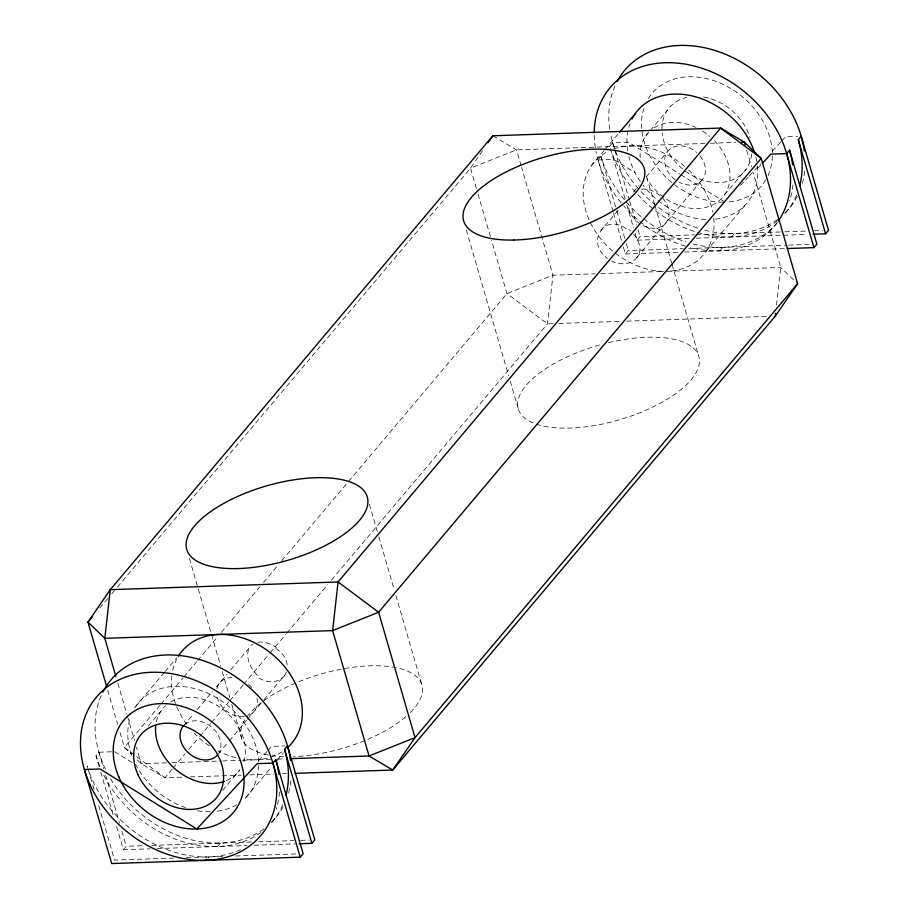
<?xml version="1.0" encoding="UTF-8"?>
<svg xmlns="http://www.w3.org/2000/svg" width="909" height="909" viewBox="0 0 909 909"><rect width="100%" height="100%" fill="white"/><g stroke="black" fill="none" stroke-linecap="round" stroke-linejoin="round"><path stroke-width="0.68" stroke-dasharray="4.54 3.41" d="M776.536 305.004L780.751 267.485L753.038 172.085M482.474 150.814L470.521 168.176L115.409 589.509M246.169 797.204L271.564 766.969M277.006 760.492L283.358 752.936M99.854 607.973L108.091 598.202M111.75 593.861L114.5 590.6M135.884 706.202L164.12 672.705M165.029 671.626L176.869 657.571M591.316 165.836L604.076 150.701M604.985 149.621L618.643 133.407M99.183 766.582L96.024 755.686L98.933 752.22L113.341 751.732M613.132 211.763L598.088 159.973L601.008 156.507A107.444 83.31 40.1 0 0 685.977 241.93M609.746 146.133L612.666 142.679L628.38 142.145L679.591 173.914M160.075 705.123L124.385 747.471L131.316 754.152M160.995 704.032L182.959 677.978M183.868 676.887L196.685 661.684M197.605 660.604L217.74 636.709M221.398 632.369L259.838 586.76M263.496 582.419L278.143 565.034M281.801 560.694L347.692 482.509M348.613 481.418L506.949 293.562L552.945 275.2L595.134 273.779M148.326 726.075L161.086 710.94M645.663 135.986L649.31 131.657M650.219 130.578L667.524 110.046M183.493 725.916L193.503 714.031M197.151 709.713L212.638 691.34M216.274 687.011L227.114 674.16M230.704 669.888L248.702 648.537A22.214 15.453 36.5 0 1 252.986 644.015M618.131 210.218L601.031 230.5A22.214 19.396 19.8 0 0 607.61 258.304M633.459 192.026L638.925 185.55M646.208 176.903L667.161 152.042M172.233 769.071L164.915 777.752L141.236 763.696L135.282 757.97M173.153 767.98L185.05 753.868M188.708 749.516L198.776 737.574M199.696 736.495L210.672 723.462M211.592 722.371L228.977 701.737M229.897 700.657L242.703 685.454M243.623 684.363L269.246 653.957M270.166 652.878L285.721 634.414M286.642 633.323L327.819 584.464M331.478 580.112L547.479 323.843L552.945 275.2L521.664 167.54M116.613 826.554L123.34 849.722L126.26 846.256L144.542 845.643M623.426 247.191L625.415 254.009L628.324 250.543L683.193 248.691M635.096 233.363L637.073 240.169L639.981 236.715L694.851 234.852M218.399 753.766L228.42 741.88M229.329 740.801L246.634 720.258M247.543 719.178L262.928 700.93M263.837 699.862L284.528 675.307M636.857 257.27L702.987 178.812M222.591 790.364L239.896 769.821A49.245 38.189 40.1 0 1 224.421 781.422M724.473 194.867L746.334 168.926M207.956 857.982L208.865 856.903M217.603 846.529L220.523 843.063M719.678 250.816L722.587 247.362M731.336 236.976L734.256 233.522M271.893 821.906L276.256 816.725M784.74 213.41L789.989 207.184M705.952 251.475L745.323 204.957M740.517 185.527L748.209 177.198M749.175 176.153L760.708 163.665M772.241 151.167L780.751 141.952M781.706 140.929L785.49 136.827L797.273 136.43M757.663 168.46L761.447 164.37M258.508 760.719L267.03 751.493M267.973 750.47L271.757 746.369L284.847 745.925M704.952 143.44L516.517 149.826L470.521 168.176L476.464 188.618M710.577 143.247L735.892 142.395M598.088 159.973L613.802 159.439L635.039 172.619M696.26 234.806L783.49 231.852M784.899 231.806L807.408 231.045M814.453 230.806L822.895 230.522M637.073 240.169L690.533 238.363M696.158 238.169L807.317 234.408M688.829 248.498L787.308 245.169M788.717 245.112L811.226 244.351M625.415 254.009L678.875 252.191M684.5 252.009L785.808 248.577M600.758 273.586L664.036 271.439M666.854 271.348L780.751 267.485L797.602 283.71M553.138 323.649L547.479 323.843L506.949 293.562L491.508 240.408M558.796 323.456L621.052 321.343M626.71 321.161L766.798 316.412M166.54 762.844L141.236 763.696L136.475 747.346M172.165 762.651L221.387 760.992M222.796 760.935L241.078 760.322M242.476 760.276L270.609 759.322M277.631 759.083L284.665 758.845M181.891 777.184L164.915 777.752L135.646 755.89M190.379 776.888L241.317 775.172M249.816 774.877L273.87 774.07M282.358 773.775L286.596 773.639M151.576 845.404L251.475 842.018M258.508 841.779L293.687 840.586M300.72 840.348L309.162 840.064M123.34 849.722L150.076 848.813M157.109 848.574L247.157 845.518M254.19 845.279L294.993 843.904M173.687 858.085L114.591 860.096L98.365 804.215M186.356 857.664L222.932 856.426M235.59 855.994L296.095 853.949M492.837 135.771L516.517 149.826L521.266 166.177M680.784 174.664L723.95 201.434M114.648 751.686L135.884 764.867A71.629 55.54 40.1 0 0 185.391 807.556M134.521 755.049L124.385 747.471L119.238 729.757M746.698 150.28L751.459 166.631M646.651 176.96L654.571 204.218M654.969 205.582L671.603 262.815M671.99 264.178L698.521 355.487M612.666 142.679L629.289 199.923M629.687 201.287L636.425 224.455M638.004 229.897L639.981 236.715M610.541 148.86L625.187 199.287M626.778 204.741L633.505 227.909M601.008 156.507L616.45 209.661M616.847 211.024L624.767 238.283M626.346 243.737L628.324 250.543M613.53 213.126L621.847 241.737M478.043 194.072L491.11 239.044M466.317 229.943L508.676 375.769M510.267 381.223L518.584 409.845M369.361 504.143L377.269 531.401M378.86 536.855L394.301 589.998M395.881 595.452L421.617 684.034M189.413 558.501L211.183 633.448M211.581 634.812L220.694 666.161M222.273 671.615L229.795 697.51M231.772 704.316L241.68 738.392M117.875 683.295L126.976 714.644M127.374 716.008L134.498 740.528M107.751 690.238L117.647 724.303M98.933 752.22L103.683 768.571M105.671 775.388L119.522 823.088M121.897 831.269L126.26 846.256M100.774 772.036L113.841 817.009M94.002 789.228L87.275 766.06A107.444 83.31 40.1 0 0 240.555 849.642M283.029 806.919A107.444 83.31 40.1 0 1 271.28 822.679M263.803 829.008A107.444 83.31 40.1 0 1 110.091 777.979M105.478 769.275A107.444 83.31 40.1 0 1 101.717 694.465M290.903 780.672A107.444 83.31 40.1 0 1 288.562 793.057M260.894 832.462A107.444 83.31 40.1 0 1 103.171 773.991M99.831 766.594A107.444 83.31 40.1 0 1 96.024 755.686M282.779 804.772A107.444 83.31 40.1 0 1 271.734 822.565M156.359 721.882A49.245 38.189 40.1 0 1 165.381 705.986M170.631 702.089A49.245 38.189 40.1 0 1 224.796 710.929A49.245 38.189 40.1 0 1 243.498 762.742M134.634 708.134A71.629 55.54 40.1 0 1 228.92 706.498A71.629 55.54 40.1 0 1 243.532 799.727M236.67 804.715A71.629 55.54 40.1 0 1 216.149 811.373M210.218 811.748A71.629 55.54 40.1 0 1 197.583 810.726M131.725 755.368A71.629 55.54 40.1 0 1 130.635 716.508M279.472 792.012A107.444 83.31 40.1 0 1 276.188 809.283M256.997 698.248A22.384 17.362 40.1 0 1 249.441 715.122M244.362 716.61A22.384 17.362 40.1 0 1 216.581 694.237M216.865 688.749A22.384 17.362 40.1 0 1 233.022 677.58M248.577 684.284A22.384 17.362 40.1 0 1 251.759 687.568M184.982 724.348A22.384 17.362 40.1 0 1 211.263 726.768A22.384 17.362 40.1 0 1 219.319 752.22M776.9 223.012A107.444 83.31 40.1 0 1 690.272 247.475M685.454 246.134A107.444 83.31 40.1 0 1 623.801 205.9M621.165 202.809A107.444 83.31 40.1 0 1 596.02 151.508M595.35 147.769A107.444 83.31 40.1 0 1 594.213 133.975M777.513 222.455A107.444 83.31 40.1 0 1 691.988 243.703M792.978 184.97A107.444 83.31 40.1 0 1 789.535 200.934M797.329 196.276A107.444 83.31 40.1 0 1 785.012 213.138M777.536 219.467A107.444 83.31 40.1 0 1 703.646 229.875M697.635 228.091A107.444 83.31 40.1 0 1 610.587 134.214M609.734 129.237A107.444 83.31 40.1 0 1 615.438 84.923M804.635 171.131A107.444 83.31 40.1 0 1 802.295 183.504M751.709 153.996A49.245 38.189 40.1 0 1 707.032 181.311A49.245 38.189 40.1 0 1 662.172 133.078M661.945 129.033A49.245 38.189 40.1 0 1 686.761 97.377M703.555 97.002A49.245 38.189 40.1 0 1 750.141 138.02M714.383 140.611A49.245 38.189 40.1 0 1 714.429 204.014A49.245 38.189 40.1 0 1 646.981 178.687M640.186 157.666A49.245 38.189 40.1 0 1 648.117 132.884M654.105 127.817A49.245 38.189 40.1 0 1 696.021 127.465M702.577 131.044A49.245 38.189 40.1 0 1 709.759 136.293M757.436 165.813A71.629 55.54 40.1 0 1 712.951 219.342M705.725 219.444A71.629 55.54 40.1 0 1 643.186 185.311M640.368 181.459A71.629 55.54 40.1 0 1 628.903 156.655M627.71 150.939A71.629 55.54 40.1 0 1 629.789 124.26M755.879 157.166A71.629 55.54 40.1 0 1 756.799 161.45M765.798 179.891A71.629 55.54 40.1 0 1 727.53 202.048M722.735 202.207A71.629 55.54 40.1 0 1 643.992 108.057M648.356 98.592A71.629 55.54 40.1 0 1 733.188 89.98A71.629 55.54 40.1 0 1 768.071 175.528M777.525 220.682A107.444 83.31 40.1 0 1 611.7 152.167M796.511 195.23A107.444 83.31 40.1 0 1 785.456 213.013M713.747 217.967A71.629 55.54 40.1 0 1 669.66 271.189M663.434 271.371A71.629 55.54 40.1 0 1 589.532 220.83A71.629 55.54 40.1 0 1 608.564 151.144M613.836 148.974A71.629 55.54 40.1 0 1 685.011 166.677M688.658 169.972A71.629 55.54 40.1 0 1 712.861 212.172M281.96 751.868A71.629 55.54 40.1 0 1 243.396 759.185M235.863 757.697A71.629 55.54 40.1 0 1 217.774 750.789M209.388 745.834A71.629 55.54 40.1 0 1 194.287 733.245M186.845 724.496A71.629 55.54 40.1 0 1 171.79 676.057M172.733 670.251A71.629 55.54 40.1 0 1 176.653 659.286M246.771 717.065A94.013 38.689 -16.2 0 1 370.827 665.797A94.013 38.689 -16.2 0 1 410.357 712.508M405.789 716.724A94.013 38.689 -16.2 0 1 293.391 756.606M283.722 756.606A94.013 38.689 -16.2 0 1 272.177 755.618M268.223 754.97A94.013 38.689 -16.2 0 1 245.373 719.121M608.553 342.659A94.013 38.689 -16.2 0 1 688.567 382.621A94.013 38.689 -16.2 0 1 532.56 422.708A94.013 38.689 -16.2 0 1 600.69 344.681M699.896 155.837A22.384 17.362 40.1 0 1 702.452 179.516A22.384 17.362 40.1 0 1 679.091 182.186M675.205 179.743A22.384 17.362 40.1 0 1 667.695 151.314A22.384 17.362 40.1 0 1 696.726 152.564M641.197 189.197A22.384 17.362 40.1 0 1 668.456 208.638A22.384 17.362 40.1 0 1 651.208 228.114A22.384 17.362 40.1 0 1 628.187 203.9M636.914 257.304A22.214 16.714 29.4 0 1 611.484 261.008M628.789 229.591A22.214 15.385 41.7 0 1 630.494 230.988M633.653 234.17A22.214 15.385 41.7 0 1 637.039 257.44M600.985 230.466A22.214 17.476 51.5 0 1 628.244 230.329M257.361 675.296A22.214 13.874 52.6 0 1 248.964 648.765M258.02 642.277A22.214 15.453 36.5 0 1 276.461 647.628M286.38 672.024A22.214 17.623 29 0 1 284.597 675.342M275.904 648.458A22.214 17.623 29 0 1 287.301 667.388M284.744 675.489A22.214 18.737 44.9 0 1 256.679 676.353"/><path stroke-width="1.36" d="M295.084 773.343L392.722 770.037L775.286 316.127L775.604 313.344M488.053 142.713L492.837 135.771L720.644 128.055L744.323 142.111L761.174 158.336L797.602 283.71L775.286 316.127M492.837 135.771L110.273 589.68L87.957 622.097L106.569 686.147M92.536 616.666L87.957 622.097L104.808 638.323L115.886 676.478M619.552 132.328L635.039 113.955M272.893 763.128L275.813 759.674L303.129 853.71L300.209 857.164L111.682 863.55L84.367 769.514L100.07 768.98L196.844 829.008L257.179 763.662L272.893 763.128L300.209 857.164M285.971 795.295A107.444 83.31 40.1 0 0 284.551 749.3L287.471 745.834L314.787 839.871L311.878 843.336L299.209 843.757M762.401 163.336L770.912 154.121L786.626 153.587L789.535 150.121L816.861 244.169L813.941 247.623L787.205 248.532M799.704 185.754A107.444 83.31 40.1 0 0 798.284 139.747L801.193 136.293L828.519 230.329L825.599 233.783L812.941 234.215M205.945 860.357L206.673 859.494M797.602 283.71L415.038 737.631L392.722 770.037L369.043 755.981L290.289 758.651M741.517 142.202L744.323 142.111L745.119 144.826M798.284 139.747L825.599 233.783M786.626 153.587L813.941 247.623M284.551 749.3L311.878 843.336M224.421 781.422A49.245 38.189 40.1 0 1 176.88 770.412A49.245 38.189 40.1 0 1 155.712 725.882M102.797 692.238A107.444 83.31 40.1 0 1 206.616 661.832A107.444 83.31 40.1 0 1 290.573 760.526M275.813 759.674A107.444 83.31 40.1 0 1 278.915 774.354M217.285 755.174A22.384 17.362 40.1 0 1 188.833 753.243A22.384 17.362 40.1 0 1 183.686 725.598M789.535 150.121A107.444 83.31 40.1 0 1 792.648 164.813M594.213 132.691A107.444 83.31 40.1 0 1 717.303 74.436A107.444 83.31 40.1 0 1 778.331 221.012M632.085 118.92A71.629 55.54 40.1 0 1 695.624 96.82A71.629 55.54 40.1 0 1 754.868 153.519M617.097 81.594A107.444 83.31 40.1 0 1 721.064 52.552A107.444 83.31 40.1 0 1 804.306 150.985M178.346 656.264A71.629 55.54 40.1 0 1 272.541 654.525A71.629 55.54 40.1 0 1 287.426 747.709M110.273 589.68L104.808 638.323L332.614 630.607L378.61 612.246L761.174 158.336L720.644 128.055L338.08 581.965L332.614 630.607L369.043 755.981L415.038 737.631L378.61 612.246L338.08 581.965L110.273 589.68M236.794 568.591A94.013 38.689 -16.2 0 0 367.736 498.939A94.013 38.689 -16.2 0 0 226.489 501.904A94.013 38.689 -16.2 0 0 236.794 568.591M513.699 240.044A94.013 38.689 -16.2 0 0 644.64 170.392A94.013 38.689 -16.2 0 0 503.393 173.358A94.013 38.689 -16.2 0 0 513.699 240.044M89.843 784.297A107.444 83.31 40.1 0 0 259.258 837.314A107.444 83.31 40.1 0 0 186.777 677.353A107.444 83.31 40.1 0 0 89.843 784.297M137.941 774.559A49.245 38.189 40.1 0 0 215.581 798.863A49.245 38.189 40.1 0 0 182.368 725.541A49.245 38.189 40.1 0 0 137.941 774.559M118.874 777.025A71.629 55.54 40.1 0 0 231.59 814.498A71.629 55.54 40.1 0 0 185.425 707.441A71.629 55.54 40.1 0 0 118.874 777.025"/></g></svg>
